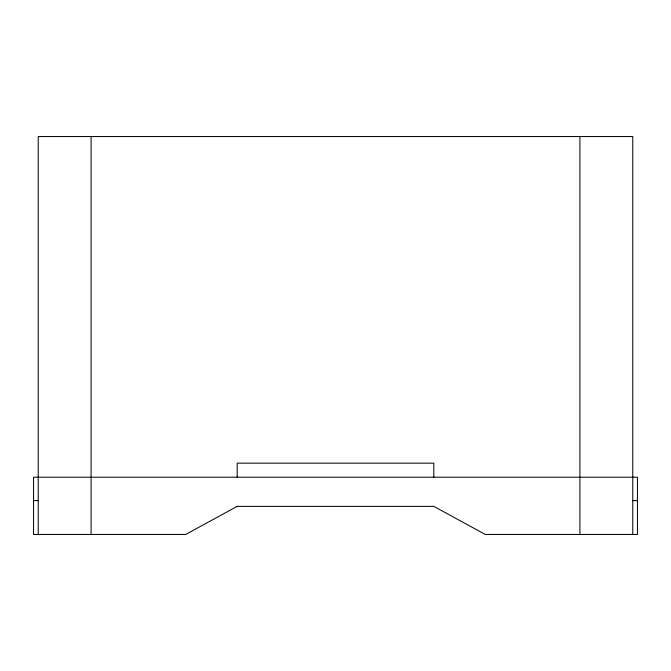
<?xml version="1.0" encoding="UTF-8"?>
<svg xmlns="http://www.w3.org/2000/svg" width="671" height="671" viewBox="0 0 671 671"><rect width="100%" height="100%" fill="white"/><g stroke="black" fill="none" stroke-linecap="round" stroke-linejoin="round"><path stroke-width="1.01" d="M33.55 500.616L38.23 500.616M632.77 500.616L637.45 500.616M632.77 534.46L632.77 136.54L38.23 136.54L38.23 534.46M579.903 136.54L579.903 534.46M433.81 477.207L433.81 463.158L237.19 463.158L237.19 477.207M91.097 136.54L91.097 534.46M237.19 506.37L185.699 534.46L33.55 534.46L33.55 477.207L637.45 477.207L637.45 534.46L485.301 534.46L433.81 506.37L237.19 506.37"/></g></svg>
